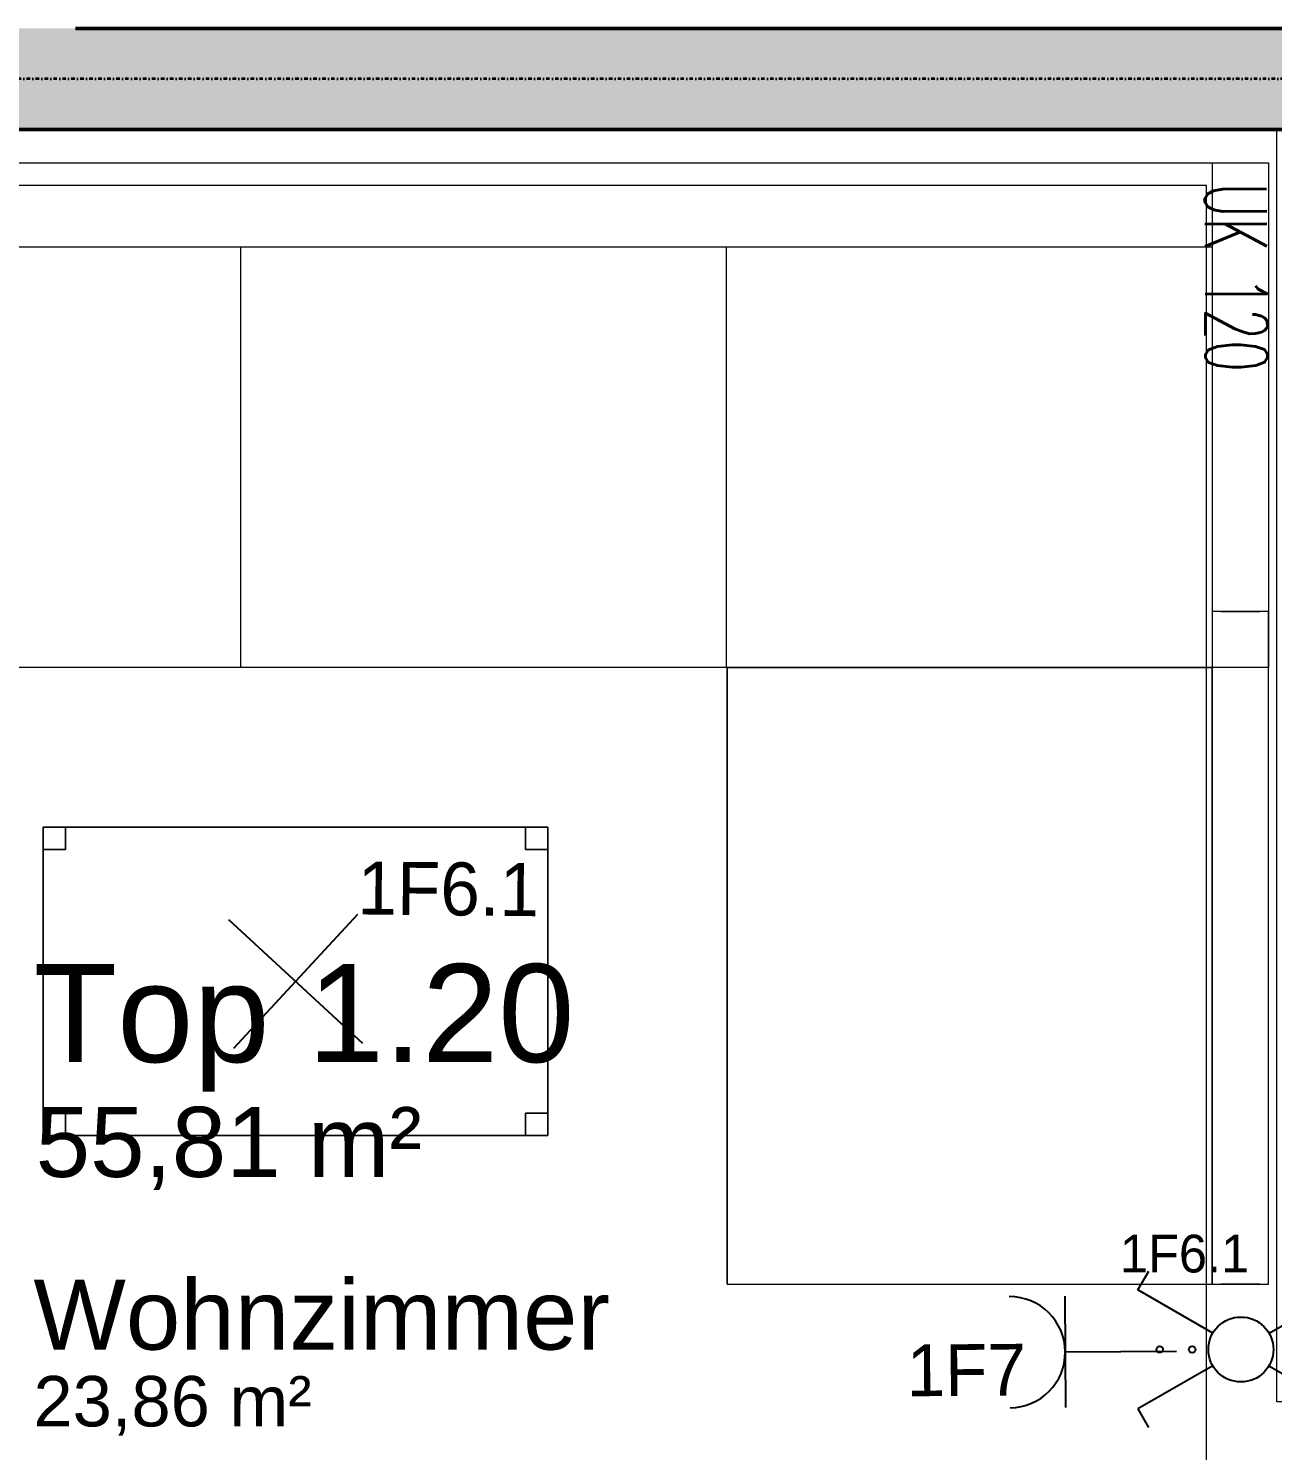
# Model space of a CAD drawing. Header units: metres. Extents: x -15638 to 29611, y -11908 to 29644.
# Drawn here: x -722 to 1496, y 5196 to 7733 of the extents above; entities that cross this region are included whole.
import ezdxf
from ezdxf.enums import TextEntityAlignment as Align

# ---------------------------------------------------------------- set-up
doc = ezdxf.new("R2010")
doc.units = ezdxf.units.M
doc.linetypes.add('Strich Punkt Mittel', pattern=[0.015875, 0.00635, -0.0047625, 0, -0.0047625])
for name, color, linetype, lineweight in [('A_Moebel', 6, 'Continuous', 13), ('A_Raeume_', 7, 'Continuous', 5), ('A_Raeume_Beschriftung_', 7, 'Continuous', 9), ('A_Raster_', 1, 'Continuous', 9), ('A_Waende', 7, 'Continuous', 13)]:
    doc.layers.add(name, color=color, linetype=linetype, lineweight=lineweight)
doc.layers.add('E_Muster', color=18, linetype='Continuous', true_color=0x080808)
doc.layers.add('E_Steckdose+Schalter', color=150, linetype='Continuous', true_color=0x0b6cf4)
doc.layers.add('ET_LEGENDE - Wohnung$0$800_KO_HI____L', color=130, linetype='Continuous')
doc.styles.add('Arial_1', font='arial.ttf', dxfattribs={"height": 0.1749999999999999})
doc.styles.add('Arial_2', font='arial.ttf', dxfattribs={"height": 0.09})
doc.styles.add('Arial_3', font='arial.ttf', dxfattribs={"height": 0.1249999999999999})
doc.styles.add('ET_LEGENDE - Wohnung$0$ROMANS', font='romans.shx', dxfattribs={"width": 0.6})

# ---------------------------------------------------------------- blocks, each defined once
blk = doc.blocks.new('*U557')
for p, q in [((-70.71067811865481, -70.71067811865473), (70.71067811865473, 70.71067811865474)), ((70.7106781186547, -70.71067811865474), (-70.71067811865478, 70.71067811865477))]:
    blk.add_line(p, q)
at = {"style": 'ET_LEGENDE - Wohnung$0$ROMANS', "width": 0.6, "flags": 1}
for tag, p in [('RAUMBUCHNUMMER', (0, -400)), ('ANLAGE', (0, -550))]:
    blk.add_attdef(tag, text='', height=100, dxfattribs=at).set_placement(p, align=Align.MIDDLE)
for tag, p in [('TEILANLAGE_NR', (0, -700)), ('KOMPONENTE', (0, -850)), ('KOMPONENTE_NR', (0, -1000)), ('BEZEICHNUNG', (0, -1150)), ('TYP', (0, -1300)), ('HERSTELLER', (0, -1450)), ('MODEL', (0, -1600)), ('LEISTUNG_MAX', (0, -1750)), ('SPEZIFISCH_1', (0, -1900)), ('SPEZIFISCH_2', (0, -2050)), ('SPEZIFISCH_3', (-9.095e-13, -2200)), ('SPEZIFISCH_4', (0, -2350)), ('SPEZIFISCH_5', (0, -2500)), ('GEWERKE_CODE', (0, -2650)), ('LV_POS', (0, -2800)), ('ZAEHLER', (0, -2950)), ('PLATZHALTER_1', (0, -3100)), ('PLATZHALTER_2', (-9.095e-13, -3250)), ('PLATZHALTER_3', (-9.095e-13, -3400)), ('JOBLISTE_VDMA', (0, -3550)), ('ET_SPEZIFISCH_1', (0, -3700)), ('ET_SPEZIFISCH_2', (0, -3850)), ('ET_SPEZIFISCH_3', (0, -4000)), ('ET_SPEZIFISCH_4', (0, -4149.999999999999)), ('ET_SPEZIFISCH_5', (0, -4299.999999999999)), ('ET_SPEZIFISCH_6', (0, -4449.999999999999)), ('ET_SPEZIFISCH_7', (0, -4599.999999999999))]:
    blk.add_attdef(tag, text='', height=100, dxfattribs=at).set_placement(p, align=Align.MIDDLE_CENTER)
blk = doc.blocks.new('*U564')
for p, q in [((-91.66666666666518, 158.7713240271435), (-120.5341801261546, 142.1046573604769)), ((-24.9999999999984, 43.30127018922809), (-91.66666666666518, 158.7713240271435)), ((25, 43.30127018922939), (91.66666666666666, 158.7713240271434)), ((91.66666666666666, 158.7713240271434), (120.5341801261374, 142.1046573604767)), ((-24.9999999999984, -43.30127018922826), (-91.66666666666518, -158.7713240271437)), ((24.99999999999858, -43.30127018922205), (91.66666666666518, -158.7713240271497)), ((-91.66666666666518, -158.7713240271437), (-120.5341801261546, -142.1046573604769)), ((91.66666666666518, -158.7713240271497), (120.5341801261546, -142.1046573604829))]:
    blk.add_line(p, q)
blk.add_circle((0, 0), 50)
at = {"layer": 'ET_LEGENDE - Wohnung$0$800_KO_HI____L'}
for centre in [(0, 125), (0, 74.99999999999997), (-50, -75), (0, -75), (50, -75), (0, -125)]:
    blk.add_circle(centre, 5, dxfattribs=at)
at = {"style": 'ET_LEGENDE - Wohnung$0$ROMANS', "width": 0.6, "flags": 1}
for tag, p in [('RAUMBUCHNUMMER', (-0.248237514286302, -465.740553349995)), ('ANLAGE', (-0.248237514286302, -615.740553349995))]:
    blk.add_attdef(tag, text='', height=100, dxfattribs=at).set_placement(p, align=Align.MIDDLE)
for tag, p in [('TEILANLAGE_NR', (-0.248237514286302, -765.740553349995)), ('KOMPONENTE', (-0.248237514286302, -915.740553349995)), ('KOMPONENTE_NR', (-0.248237514286302, -1065.740553349995)), ('BEZEICHNUNG', (-0.248237514286302, -1215.740553349995)), ('TYP', (-0.248237514286302, -1365.740553349995)), ('HERSTELLER', (-0.248237514286302, -1515.740553349995)), ('MODEL', (-0.248237514286302, -1665.740553349995)), ('LEISTUNG_MAX', (-0.248237514286302, -1815.740553349995)), ('SPEZIFISCH_1', (-0.248237514286302, -1965.740553349995)), ('SPEZIFISCH_2', (-0.248237514286302, -2115.740553349995)), ('SPEZIFISCH_3', (-0.2482375142872115, -2265.740553349995)), ('SPEZIFISCH_4', (-0.248237514286302, -2415.740553349995)), ('SPEZIFISCH_5', (-0.248237514286302, -2565.740553349995)), ('GEWERKE_CODE', (-0.248237514286302, -2715.740553349995)), ('LV_POS', (-0.248237514286302, -2865.740553349995)), ('ZAEHLER', (-0.248237514286302, -3015.740553349995)), ('PLATZHALTER_1', (-0.248237514286302, -3165.740553349995)), ('PLATZHALTER_2', (-0.2482375142872115, -3315.740553349995)), ('PLATZHALTER_3', (-0.2482375142872115, -3465.740553349995)), ('JOBLISTE_VDMA', (-0.248237514286302, -3615.740553349996)), ('ET_SPEZIFISCH_1', (-0.248237514286302, -3765.740553349996)), ('ET_SPEZIFISCH_2', (-0.248237514286302, -3915.740553349996)), ('ET_SPEZIFISCH_3', (-0.248237514286302, -4065.740553349995)), ('ET_SPEZIFISCH_4', (-0.248237514286302, -4215.740553349995)), ('ET_SPEZIFISCH_5', (-0.248237514286302, -4365.740553349995)), ('ET_SPEZIFISCH_6', (-0.248237514286302, -4515.740553349995)), ('ET_SPEZIFISCH_7', (-0.248237514286302, -4665.740553349995))]:
    blk.add_attdef(tag, text='', height=100, dxfattribs=at).set_placement(p, align=Align.MIDDLE_CENTER)
blk = doc.blocks.new('*U567')
for p, q in [((62.49999999999998, 0), (-62.50000000000003, 0)), ((-1.42e-14, 0), (-1.42e-14, -124.9999999999857))]:
    blk.add_line(p, q)
blk.add_arc((-1.42e-14, 62.5), 62.49999999999545, 180, 0)
at = {"style": 'ET_LEGENDE - Wohnung$0$ROMANS', "width": 0.8, "flags": 1}
for tag, p in [('RAUMBUCHNUMMER', (-1.42e-14, -424.9999999999857)), ('ANLAGE', (-7.11e-14, -595.4472819843263)), ('TEILANLAGE_NR', (-7.11e-14, -755.4537253861862)), ('KOMPONENTE', (-7.11e-14, -901.3415913071971)), ('KOMPONENTE_NR', (-7.11e-14, -1063.289201699502)), ('BEZEICHNUNG', (-7.11e-14, -1205.595275481798)), ('TYP', (-1.42e-14, -1346.747756559581)), ('HERSTELLER', (-7.11e-14, -1514.075453492046)), ('MODEL', (-1.42e-14, -1677.25564314158)), ('LEISTUNG_MAX', (-5.258e-13, -1851.504109420363)), ('SPEZIFISCH_1', (-5.258e-13, -2012.846368334653)), ('SPEZIFISCH_2', (-5.258e-13, -2200.001041977929)), ('SPEZIFISCH_3', (-5.258e-13, -2374.249508256711)), ('SPEZIFISCH_4', (-5.258e-13, -2548.497974535494)), ('SPEZIFISCH_5', (-5.258e-13, -2722.746440814277)), ('GEWERKE_CODE', (-5.258e-13, -2896.994907093059)), ('LV_POS', (-5.258e-13, -3071.243373371843)), ('ZAEHLER', (-5.258e-13, -3245.491839650626)), ('PLATZHALTER_1', (-5.258e-13, -3419.740305929408)), ('PLATZHALTER_2', (-5.258e-13, -3593.988772208192)), ('PLATZHALTER_3', (-5.258e-13, -3768.237238486975)), ('JOBLISTE_VDMA', (-5.258e-13, -3942.485704765757)), ('ET_SPEZIFISCH_1', (-5.542e-13, -4116.73417104454)), ('ET_SPEZIFISCH_2', (-5.542e-13, -4290.982637323323)), ('ET_SPEZIFISCH_3', (-5.542e-13, -4465.231103602105)), ('ET_SPEZIFISCH_4', (-5.542e-13, -4639.479569880888)), ('ET_SPEZIFISCH_5', (-5.542e-13, -4813.728036159671)), ('ET_SPEZIFISCH_6', (-5.542e-13, -4987.976502438454)), ('ET_SPEZIFISCH_7', (-5.542e-13, -5162.224968717237))]:
    blk.add_attdef(tag, text='', height=100, dxfattribs=at).set_placement(p, align=Align.MIDDLE)
blk = doc.blocks.new('Moeb_Tisch - 900x550-V32-263_PP_03DG_BT1')
at = {"layer": 'A_Moebel', "color": 8}
for p, q in [((-0.074098118811089, 0.8106241632348501), (-0.6240981188110891, 0.8106241632348501)), ((-0.6240981188110891, 0.8106241632348501), (-0.6240981188110891, -0.0893758367651508)), ((-0.584098118811088, 0.8106241632348501), (-0.6240981188110891, 0.8106241632348501)), ((-0.6240981188110891, 0.8106241632348501), (-0.6240981188110891, 0.7706241632348481)), ((-0.6240981188110891, 0.7706241632348481), (-0.6240981188110891, 0.8106241632348501)), ((-0.6240981188110891, 0.8106241632348501), (-0.584098118811088, 0.8106241632348501)), ((-0.0740981188110875, 0.8106241632348501), (-0.6240981188110877, 0.8106241632348501)), ((-0.6240981188110877, 0.8106241632348501), (-0.6240981188110877, -0.0893758367651508)), ((-0.6240981188110878, -0.0893758367651508), (-0.6240981188110878, 0.8106241632348501)), ((-0.6240981188110878, 0.8106241632348501), (-0.0740981188110876, 0.8106241632348501)), ((-0.584098118811088, 0.7706241632348481), (-0.584098118811088, 0.8106241632348501)), ((-0.584098118811088, 0.8106241632348501), (-0.584098118811088, 0.7706241632348481)), ((-0.074098118811089, 0.8106241632348501), (-0.1140981188110879, 0.8106241632348501)), ((-0.1140981188110879, 0.8106241632348501), (-0.1140981188110879, 0.7706241632348481)), ((-0.1140981188110879, 0.7706241632348481), (-0.1140981188110879, 0.8106241632348501)), ((-0.1140981188110879, 0.8106241632348501), (-0.074098118811089, 0.8106241632348501)), ((-0.074098118811089, -0.0893758367651508), (-0.074098118811089, 0.8106241632348501)), ((-0.074098118811089, 0.7706241632348481), (-0.074098118811089, 0.8106241632348501)), ((-0.074098118811089, 0.8106241632348501), (-0.074098118811089, 0.7706241632348481)), ((-0.0740981188110875, -0.0893758367651508), (-0.0740981188110875, 0.8106241632348501)), ((-0.0740981188110876, 0.8106241632348501), (-0.0740981188110876, -0.0893758367651508)), ((-0.6240981188110891, 0.7706241632348481), (-0.584098118811088, 0.7706241632348481)), ((-0.584098118811088, 0.7706241632348481), (-0.6240981188110891, 0.7706241632348481)), ((-0.1140981188110879, 0.7706241632348481), (-0.074098118811089, 0.7706241632348481)), ((-0.074098118811089, 0.7706241632348481), (-0.1140981188110879, 0.7706241632348481)), ((-0.584098118811088, -0.0493758367651516), (-0.6240981188110891, -0.0493758367651516)), ((-0.6240981188110891, -0.0493758367651516), (-0.6240981188110891, -0.0893758367651508)), ((-0.6240981188110891, -0.0893758367651508), (-0.6240981188110891, -0.0493758367651516)), ((-0.6240981188110891, -0.0493758367651516), (-0.584098118811088, -0.0493758367651516)), ((-0.584098118811088, -0.0893758367651508), (-0.584098118811088, -0.0493758367651516)), ((-0.584098118811088, -0.0493758367651516), (-0.584098118811088, -0.0893758367651508)), ((-0.0740981188110876, -0.0493758367651516), (-0.1140981188110879, -0.0493758367651516)), ((-0.1140981188110879, -0.0493758367651516), (-0.1140981188110879, -0.0893758367651507)), ((-0.1140981188110879, -0.0893758367651507), (-0.1140981188110879, -0.0493758367651516)), ((-0.1140981188110879, -0.0493758367651516), (-0.0740981188110876, -0.0493758367651516)), ((-0.0740981188110876, -0.0893758367651507), (-0.0740981188110876, -0.0493758367651516)), ((-0.0740981188110876, -0.0493758367651516), (-0.0740981188110876, -0.0893758367651507)), ((-0.6240981188110891, -0.0893758367651508), (-0.074098118811089, -0.0893758367651508)), ((-0.6240981188110891, -0.0893758367651508), (-0.584098118811088, -0.0893758367651508)), ((-0.584098118811088, -0.0893758367651508), (-0.6240981188110891, -0.0893758367651508)), ((-0.6240981188110877, -0.0893758367651508), (-0.0740981188110875, -0.0893758367651507)), ((-0.0740981188110876, -0.0893758367651507), (-0.6240981188110878, -0.0893758367651508)), ((-0.1140981188110879, -0.0893758367651507), (-0.0740981188110876, -0.0893758367651507)), ((-0.0740981188110876, -0.0893758367651507), (-0.1140981188110879, -0.0893758367651507))]:
    blk.add_line(p, q, dxfattribs=at)
blk = doc.blocks.new('Moeb_Sofa - Ottomane 280x200-4863209-263_PP_03DG_BT1')
at = {"layer": 'A_Moebel', "color": 8}
for p, q in [((-1.400000000000019, 1.549999999999942), (-1.400000000000019, 0.4499999999999107)), ((-1.384999999999992, 1.55000000000002), (-1.399999999999992, 1.55000000000002)), ((-1.384999999999995, 1.55000000000002), (-1.399999999999995, 1.55000000000002)), ((-1.314999999999996, 1.55000000000002), (-1.384999999999992, 1.55000000000002)), ((-1.384999999999995, 1.55000000000002), (-1.314999999999995, 1.55000000000002)), ((-1.299999999999995, 1.55000000000002), (-1.314999999999995, 1.55000000000002)), ((-1.299999999999996, 1.55000000000002), (-1.314999999999996, 1.55000000000002)), ((-1.300000000000018, 0.4499999999999107), (-1.300000000000018, 1.549999999999942)), ((-1.299999999999993, 0.4500000000000212), (-1.299999999999991, 1.550000000000023)), ((-1.299999999999991, 1.550000000000023), (-1.299999999999993, 0.4500000000000079)), ((-0.4349999999999962, 1.550000000000021), (-1.299999999999991, 1.550000000000023)), ((-0.4349999999999962, 1.550000000000021), (-1.299999999999991, 1.550000000000023)), ((-0.4349999999999981, 0.4500000000000063), (-0.4349999999999962, 1.550000000000021)), ((-0.4349999999999962, 1.550000000000021), (-0.4349999999999981, 0.4500000000000196)), ((-1.399999999999997, 0.4499999999999938), (1.4, 0.4499999999999938)), ((-1.399999999999997, -0.4500000000000011), (-1.399999999999997, 0.4499999999999938)), ((-1.400000000000019, 0.4499999999999107), (-1.400000000000019, 0.3499999999998988)), ((-1.29999999999998, -0.4499999999999821), (-1.29999999999998, 0.4500000000001087)), ((-1.300000000000018, 0.3499999999999031), (-1.300000000000018, 0.4499999999999107)), ((-1.299999999999993, 0.4500000000000212), (-0.434999999999998, 0.4500000000000197)), ((-0.4349999999999981, 0.4500000000000063), (-1.299999999999993, 0.4500000000000079)), ((-0.4333333333332799, -0.3000000000000104), (-0.4333333333332799, 0.4500000000000992)), ((0.4333333333334347, -0.3000000000000104), (0.4333333333334347, 0.4500000000000897)), ((1.300000000000159, -0.4500000000000304), (1.300000000000159, 0.4499999999999075)), ((1.399999999999999, 0.4499999999999938), (1.399999999999999, -0.4500000000000011)), ((-1.399999999999995, 0.3499999999999837), (-1.384999999999995, 0.3499999999999837)), ((-1.399999999999992, 0.3499999999999837), (-1.399488887394328, 0.3499999999999837)), ((-1.399488887394328, 0.3499999999999837), (-1.397990381056765, 0.3499999999999837)), ((-1.397990381056759, 0.3499999999999837), (-1.3956066017178, 0.3499999999999837)), ((-1.395606601717791, 0.3499999999999837), (-1.392499999999997, 0.3499999999999837)), ((-1.392499999999992, 0.3499999999999837), (-1.388882285676535, 0.3499999999999837)), ((-1.38888228567653, 0.3499999999999837), (-1.384999999999992, 0.3499999999999837)), ((-1.314999999999995, 0.3499999999999837), (-1.384999999999995, 0.3499999999999837)), ((-1.384999999999992, 0.3499999999999837), (-1.314999999999996, 0.3499999999999837)), ((-1.314999999999996, 0.3499999999999837), (-1.302009618943229, 0.3499999999999837)), ((-1.314999999999995, 0.3499999999999837), (-1.299999999999995, 0.3499999999999837)), ((-1.302009618943224, 0.3499999999999837), (-1.299999999999996, 0.3499999999999837)), ((-1.29999999999998, -0.3000000000000104), (1.300000000000159, -0.3000000000000104)), ((1.4, -0.4500000000000011), (-1.399999999999997, -0.4500000000000011))]:
    blk.add_line(p, q, dxfattribs=at)
blk = doc.blocks.new('354354')
at = {"layer": 'A_Waende', "lineweight": 5}
h = blk.add_hatch(dxfattribs=at)
h.set_pattern_fill('FP_4', color=250, style=0, pattern_type=2)
h.set_pattern_definition([(45, (0, 0), (-0.0898025612106916, 0.0898025612106916), []), (45, (0.0898, 0), (-0.0898025612106916, 0.0898025612106916), [0.0635, -0.03175])])
h.paths.add_polyline_path([(30.15089764097965, 78.30049843211106), (30.18766824848639, 78.30049843211106), (30.18766824848639, 78.48049843211183), (22.07266824848632, 78.48049843211183), (22.07266824848633, 78.30049843211124), (30.13589764097964, 78.30049843211106)])
h.paths.add_polyline_path([(16.5776682484802, 78.30049843211118), (21.05266824848632, 78.30049843211124), (21.05266824848632, 78.48049843211192), (15.03266824848631, 78.48049843211192), (15.03266824848627, 78.30049843211192), (16.56266824849248, 78.30049843211118)])
h.paths.add_polyline_path([(38.78766824848548, 78.30049843211145), (39.08266824848548, 78.30049843211185), (39.08266824848548, 78.48049843211184), (31.2076682484864, 78.48049843211189), (31.2076682484864, 78.30049843211178), (38.77815890269128, 78.30049843211145)])
at = {"layer": 'A_Raeume_', "flags": 128}
for points in [[(15.42766824848524, 74.0979984321122), (22.16766824848532, 74.0979984321122), (22.16766824848534, 75.9274888321116), (22.16766824848534, 76.03049843211159), (22.05965864848627, 76.03049843211159), (20.4076682484863, 76.03049843211161), (20.40766824848633, 78.26924843211125), (20.40766824848633, 78.3004984321119), (16.6076682484863, 78.3004984321119), (16.60766824848629, 77.90549843211164), (15.4276682484853, 77.90549843211166), (15.42766824848529, 77.33424843211134)], [(15.57516824848622, 71.17799843211183), (19.13906954971964, 71.17799843211183), (19.13906954971962, 74.8554984321117), (20.28266824848582, 74.85549843211169), (20.28266824848582, 75.91772883211252), (20.28266824848582, 76.05549843211173), (20.28266824848591, 78.20049843211162), (16.60766824848632, 78.20049843211164), (16.60766824848631, 77.90549843211151), (15.57516824848628, 77.90549843211151)]]:
    blk.add_lwpolyline(points, close=True, dxfattribs=at)
at = {"layer": 'A_Raster_', "linetype": 'Strich Punkt Mittel', "lineweight": 35}
blk.add_line((48.12150396891197, 78.3904984321118), (3.807449392799943, 78.39049843211188), dxfattribs=at)
at = {"layer": 'A_Waende', "color": 10, "lineweight": 50}
for p, q in [((21.0526682484863, 78.48049843211184), (18.26516824848507, 78.48049843211182)), ((15.38266824848529, 78.30049843211184), (21.0526682484863, 78.30049843211182))]:
    blk.add_line(p, q, dxfattribs=at)
at = {"layer": 'A_Moebel', "color": 8}
for name, p, rotation in [('Moeb_Sofa - Ottomane 280x200-4863209-263_PP_03DG_BT1', (18.99266824848627, 77.79049843211148), 180), ('Moeb_Tisch - 900x550-V32-263_PP_03DG_BT1', (18.29704408525142, 76.43140031330044), 269.9999999999995)]:
    blk.add_blockref(name, p, dxfattribs=dict(at, rotation=rotation))
at = {"layer": 'A_Raeume_Beschriftung_', "attachment_point": 1}
for s, insert, char_height, width, style in [('Top 1.20', (18.19033494663802, 76.81143207630147), 0.1749999999999999, 1.190505937499999, 'Arial_1'), ('55,81 m²', (18.19424119663802, 76.5566246037994), 0.1249999999999999, 0.8377634374999994, 'Arial_3'), ('Wohnzimmer', (18.19033494663802, 76.24857218716802), 0.1249999999999999, 1.246624062499999, 'Arial_3'), ('23,86 m²', (18.19033494663802, 76.07659586508268), 0.09, 0.5892403124999995, 'Arial_2')]:
    blk.add_mtext(s, dxfattribs=dict(at, insert=insert, char_height=char_height, width=width, style=style))

msp = doc.modelspace()

# ---------------------------------------------------------------- block references
at = {"xscale": 1000, "yscale": 1000, "zscale": 1000}
msp.add_blockref('354354', (-18903.71480323409, -70747.18043367963), dxfattribs=at)
at = {"layer": 'E_Steckdose+Schalter'}
for name, p, xscale, yscale, zscale, rotation in [('*U557', (-246.0465547478307, 6033.3179984319), 1.626603779674898, 1.626603779674898, 1.626603779674898, 182.2804756445144), ('*U564', (1439.982152710632, 5376.684925720867), 1.158225034426243, 1.158225034426243, 1.158225034426243, 89.94681472024033), ('*U567', (1126.70548386763, 5372.483258005551), 1.586793636067307, 1.586793636067307, 1.586793636067307, 90.39851140806783)]:
    msp.add_blockref(name, p, dxfattribs=dict(at, xscale=xscale, yscale=yscale, zscale=zscale, rotation=rotation))

# ---------------------------------------------------------------- texts
at = {"color": 212}
for s, height, rotation, p in [('1F6.1', 94.60439445853976, 359.4197412391894, (-135.6961174609205, 6152.821887703816)), ('1F7', 92.28900912846522, 0.3985114080694749, (844.2008727599896, 5293.093547154276))]:
    msp.add_text(s, height=height, rotation=rotation, dxfattribs=at).set_placement(p)
msp.add_text('1F6.1', height=67.36316452585388, dxfattribs=at).set_placement((1224.286538399359, 5514.022412193095))
at = {"layer": 'E_Muster', "color": 6, "style": 'ET_LEGENDE - Wohnung$0$ROMANS', "width": 0.6}
msp.add_text('UK 120', height=110.3243744550193, rotation=270.2960976246084, dxfattribs=at).set_placement((1430.664624589488, 7458.177674042905), align=Align.MIDDLE_LEFT)

doc.saveas('drawing.dxf')
